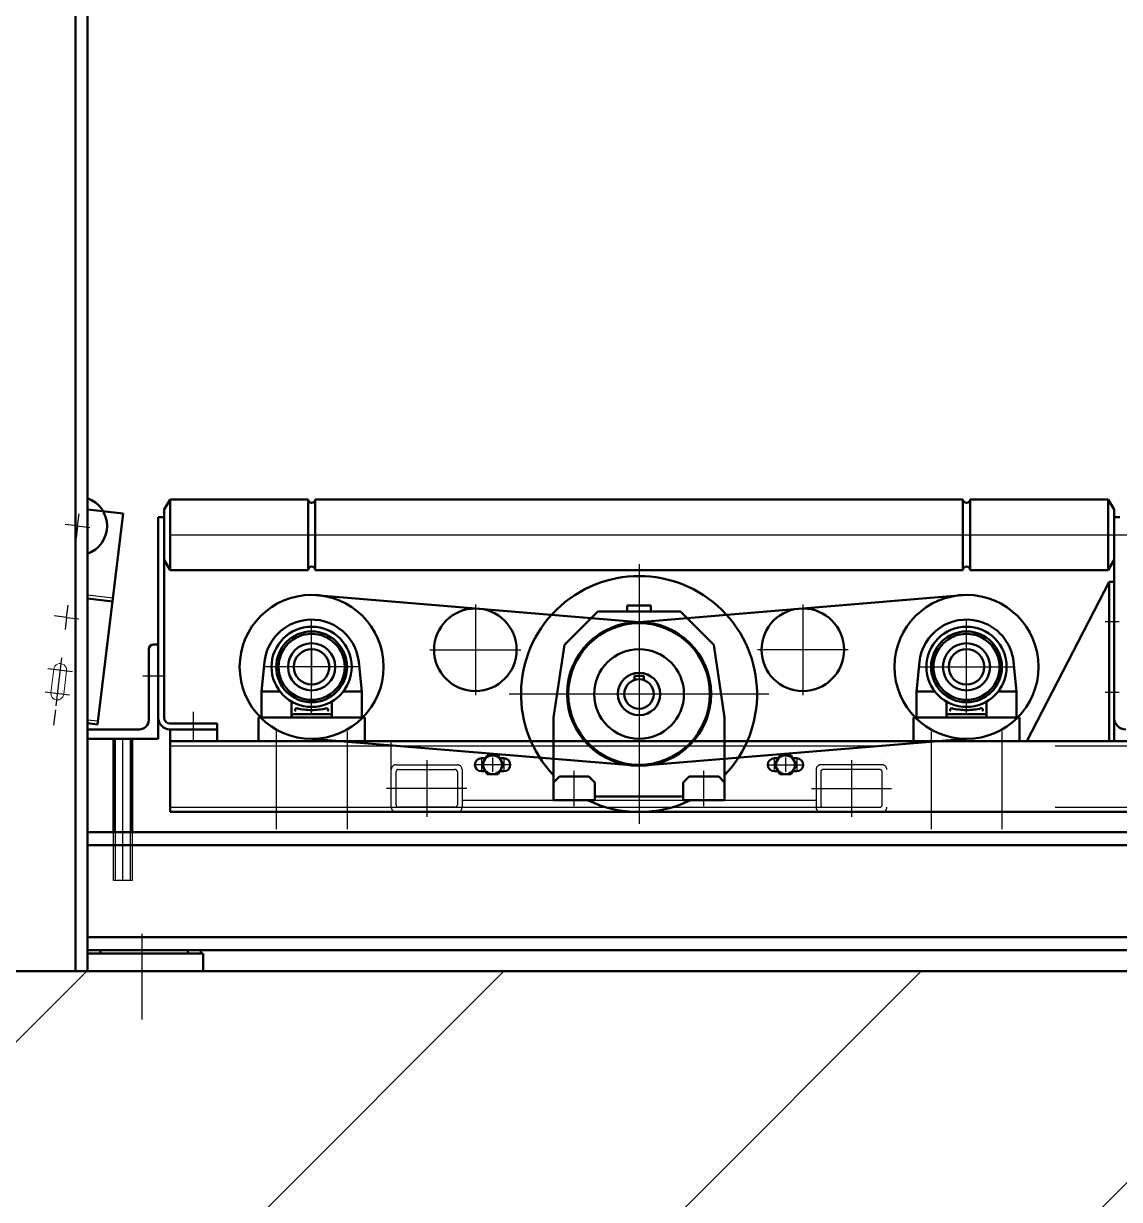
# Model space of a CAD drawing. Header units: millimetres. Extents: x 0 to 118800, y 79635 to 177025.
# Drawn here: x 30269 to 31198, y 99007 to 100003 of the extents above; entities that cross this region are included whole.
import ezdxf

# ---------------------------------------------------------------- set-up
doc = ezdxf.new("R2010")
doc.units = ezdxf.units.MM
doc.header["$LTSCALE"] = 200
for name, pattern in [('AM_DIN_F_W050', [6.25, 4.75, -1.5]), ('AM_DIN_G_W050', [13.75, 9.75, -1.5, 1, -1.5]), ('AM_DIN_G_W050x2', [6.875, 4.75, -0.875, 0.375, -0.875]), ('AM_ISO02W050x2', [3.75, 3, -0.75]), ('AM_ISO08W050x2', [9, 6, -0.75, 1.5, -0.75]), ('AUSGEZOGEN', [0]), ('PUNKT', [0.25, 0, -0.25])]:
    doc.linetypes.add(name, pattern=pattern)
doc.layers.add('1', color=7, linetype='Continuous')
for name, color, linetype, lineweight in [('AM_0', 7, 'Continuous', 50), ('AM_0N', 7, 'Continuous', 50), ('AM_2', 5, 'Continuous', 50), ('AM_3', 6, 'AM_DIN_F_W050', 25), ('AM_7', 4, 'AM_DIN_G_W050', 25), ('AM_8', 1, 'Continuous', 25), ('AM_9', 253, 'Continuous', 0)]:
    doc.layers.add(name, color=color, linetype=linetype, lineweight=lineweight)

# ---------------------------------------------------------------- blocks, each defined once
blk = doc.blocks.new('*U405')
at = {"layer": 'AM_0N'}
for p, q in [((30313.58, 100718.08), (30313.58, 99200.08)), ((30323.58, 99200.08), (30323.58, 100718.08)), ((30223.58, 99200.08), (30323.58, 99200.08))]:
    blk.add_line(p, q, dxfattribs=at)
blk = doc.blocks.new('*U449')
at = {"layer": 'AM_7', "linetype": 'AM_DIN_G_W050x2'}
for p, q in [((30301.71, 99465.81), (30296.79, 99425.11)), ((30290.03, 99456.65), (30310.88, 99454.12)), ((30287.63, 99436.79), (30308.48, 99434.27))]:
    blk.add_line(p, q, dxfattribs=at)
at = {"layer": 'AM_9'}
for p, q in [((30294.99, 99456.05), (30292.59, 99436.19)), ((30305.91, 99454.73), (30303.51, 99434.87))]:
    blk.add_line(p, q, dxfattribs=at)
for centre, start, end in [((30300.45, 99455.39), 353.10381, 173.10381), ((30298.05, 99435.53), 173.10381, 353.10381)]:
    blk.add_arc(centre, 5.5, start, end, dxfattribs=at)
blk = doc.blocks.new('*U450')
at = {"layer": 'AM_7', "linetype": 'AM_DIN_G_W050x2'}
for p, q in [((30301.71, 99465.81), (30296.79, 99425.11)), ((30290.03, 99456.65), (30310.88, 99454.12)), ((30287.63, 99436.79), (30308.48, 99434.27))]:
    blk.add_line(p, q, dxfattribs=at)
at = {"layer": 'AM_9'}
for p, q in [((30294.99, 99456.05), (30292.59, 99436.19)), ((30305.91, 99454.73), (30303.51, 99434.87))]:
    blk.add_line(p, q, dxfattribs=at)
for centre, start, end in [((30300.45, 99455.39), 353.10381, 173.10381), ((30298.05, 99435.53), 173.10381, 353.10381)]:
    blk.add_arc(centre, 5.5, start, end, dxfattribs=at)
blk = doc.blocks.new('*U494')
at = {"layer": 'AM_7', "linetype": 'AM_DIN_G_W050x2'}
for p, q in [((30301.71, 99465.81), (30296.79, 99425.11)), ((30290.03, 99456.65), (30310.88, 99454.12)), ((30287.63, 99436.79), (30308.48, 99434.27))]:
    blk.add_line(p, q, dxfattribs=at)
at = {"layer": 'AM_9'}
for p, q in [((30294.99, 99456.05), (30292.59, 99436.19)), ((30305.91, 99454.73), (30303.51, 99434.87))]:
    blk.add_line(p, q, dxfattribs=at)
for centre, start, end in [((30300.45, 99455.39), 353.10381, 173.10381), ((30298.05, 99435.53), 173.10381, 353.10381)]:
    blk.add_arc(centre, 5.5, start, end, dxfattribs=at)
blk = doc.blocks.new('*U495')
at = {"layer": 'AM_7', "linetype": 'AM_DIN_G_W050x2'}
for p, q in [((30301.71, 99465.81), (30296.79, 99425.11)), ((30290.03, 99456.65), (30310.88, 99454.12)), ((30287.63, 99436.79), (30308.48, 99434.27))]:
    blk.add_line(p, q, dxfattribs=at)
at = {"layer": 'AM_9'}
for p, q in [((30294.99, 99456.05), (30292.59, 99436.19)), ((30305.91, 99454.73), (30303.51, 99434.87))]:
    blk.add_line(p, q, dxfattribs=at)
for centre, start, end in [((30300.45, 99455.39), 353.10381, 173.10381), ((30298.05, 99435.53), 173.10381, 353.10381)]:
    blk.add_arc(centre, 5.5, start, end, dxfattribs=at)

msp = doc.modelspace()

# ---------------------------------------------------------------- hatches: boundary and pattern name
at = {"layer": 'AM_8'}
h = msp.add_hatch(dxfattribs=at)
h.set_pattern_fill('_USER', color=256, scale=250, angle=45, style=0, pattern_type=0)
h.set_pattern_definition([(45, (0, 79837.26), (-176.7767, 176.7767), [])])
edge = h.paths.add_edge_path()
edge.add_spline(control_points=[(5280.51, 97708.08), (6681.37, 96408.37), (9074.86, 94187.71), (13410.27, 97592.44), (18237.59, 94522.19), (23861.09, 98042.01), (30042.8, 96435.6), (35957.27, 97232.98), (39203.78, 98589.28), (40665.83, 99200.08)], knot_values=[0, 0, 0, 0, 4926.854057, 8417.958194, 13827.166868, 19205.216319, 26312.624204, 32099.848974, 36841.472167, 36841.472167, 36841.472167, 36841.472167], degree=3, periodic=0)
edge.add_line((40665.83, 99200.08), (20849.83, 99200.08))
edge.add_line((20849.83, 99200.08), (20849.83, 98300.08))
edge.add_line((20849.83, 98300.08), (16049.83, 98300.08))
edge.add_line((16049.83, 98300.08), (16049.83, 97708.08))
edge.add_line((16049.83, 97708.08), (5280.51, 97708.08))

# ---------------------------------------------------------------- linework, layer by layer
at = {"layer": '1', "color": 5, "linetype": 'PUNKT'}
msp.add_line((31001.08, 99335.08), (31001.08, 99395.08), dxfattribs=at)
msp.add_line((31001.08, 99335.08), (31001.08, 99395.08), dxfattribs=at)
at = {"layer": '1', "color": 7, "linetype": 'AUSGEZOGEN'}
for p, q in [((30637.08, 99335.08), (30585.08, 99335.08)), ((30637.08, 99335.08), (30585.08, 99335.08)), ((30641.08, 99335.08), (30941.08, 99335.08)), ((30641.08, 99335.08), (30941.08, 99335.08)), ((30945.08, 99335.08), (30997.08, 99335.08)), ((30945.08, 99335.08), (30997.08, 99335.08))]:
    msp.add_line(p, q, dxfattribs=at)
at = {"layer": '1', "color": 5, "linetype": 'PUNKT'}
for centre in [(30666.97, 99375.08), (30666.97, 99375.08), (30915.19, 99375.08), (30915.19, 99375.08)]:
    msp.add_circle(centre, 5.5, dxfattribs=at)
at = {"layer": 'AM_0'}
for p, q in [((30353.76, 99587.94), (30323.58, 99591.59)), ((30393.58, 99600.08), (30388.58, 99591.41)), ((30393.58, 99600.08), (30388.58, 99591.41)), ((30388.58, 99548.74), (30388.58, 99591.42)), ((30388.58, 99548.74), (30388.58, 99591.42)), ((30393.58, 99540.08), (30393.58, 99600.08)), ((30393.58, 99600.08), (30510.58, 99600.08)), ((30393.58, 99540.08), (30393.58, 99600.08)), ((30393.58, 99600.08), (30510.58, 99600.08)), ((30510.58, 99600.08), (30510.58, 99540.08)), ((30510.58, 99600.08), (30510.58, 99540.08)), ((30516.58, 99600.08), (30516.58, 99540.08)), ((30516.58, 99600.08), (31065.58, 99600.08)), ((30516.58, 99600.08), (30516.58, 99540.08)), ((30516.58, 99600.08), (31065.58, 99600.08)), ((31065.58, 99600.08), (31065.58, 99540.08)), ((31065.58, 99600.08), (31065.58, 99540.08)), ((31071.58, 99600.08), (31071.58, 99540.08)), ((31071.58, 99600.08), (31188.58, 99600.08)), ((31071.58, 99600.08), (31071.58, 99540.08)), ((31071.58, 99600.08), (31188.58, 99600.08)), ((31188.58, 99600.08), (31188.58, 99540.08)), ((31188.58, 99600.08), (31193.58, 99591.41)), ((31188.58, 99600.08), (31188.58, 99540.08)), ((31188.58, 99600.08), (31193.58, 99591.41)), ((31193.58, 99548.74), (31193.58, 99591.42)), ((31193.58, 99548.74), (31193.58, 99591.42)), ((30353.76, 99587.94), (30332.14, 99409.25)), ((30353.76, 99587.94), (30332.14, 99409.25)), ((30388.58, 99585.08), (30383.58, 99585.08)), ((30383.58, 99415.08), (30383.58, 99585.08)), ((30388.58, 99585.08), (30383.58, 99585.08)), ((30383.58, 99415.08), (30383.58, 99585.08)), ((30388.58, 99415.08), (30388.58, 99585.08)), ((30388.58, 99415.08), (30388.58, 99585.08)), ((31198.58, 99585.08), (31193.58, 99585.08)), ((31193.58, 99415.08), (31193.58, 99585.08)), ((31198.58, 99585.08), (31193.58, 99585.08)), ((31193.58, 99415.08), (31193.58, 99585.08)), ((30393.58, 99540.08), (30388.58, 99548.74)), ((30393.58, 99540.08), (30388.58, 99548.74)), ((31188.58, 99540.08), (31193.58, 99548.74)), ((31188.58, 99540.08), (31193.58, 99548.74)), ((30393.58, 99540.08), (30510.58, 99540.08)), ((30393.58, 99540.08), (30510.58, 99540.08)), ((30516.58, 99540.08), (31065.58, 99540.08)), ((30516.58, 99540.08), (31065.58, 99540.08)), ((31071.58, 99540.08), (31188.58, 99540.08)), ((31071.58, 99540.08), (31188.58, 99540.08)), ((31119.58, 99395.08), (31189.58, 99530.08)), ((31119.58, 99395.08), (31189.58, 99530.08)), ((31189.58, 99395.08), (31189.58, 99530.08)), ((31193.58, 99530.08), (31189.58, 99530.08)), ((31189.58, 99395.08), (31189.58, 99530.08)), ((31193.58, 99530.08), (31189.58, 99530.08)), ((31193.58, 99395.08), (31193.58, 99530.08)), ((31193.58, 99395.08), (31193.58, 99530.08)), ((30323.58, 99516.05), (30344.75, 99513.49)), ((30323.58, 99516.05), (30344.75, 99513.49)), ((30756.08, 99505.08), (30727.79, 99476.79)), ((30756.08, 99505.08), (30727.79, 99476.79)), ((30756.08, 99505.08), (30826.08, 99505.08)), ((30756.08, 99505.08), (30826.08, 99505.08)), ((30801.08, 99510.08), (30781.08, 99510.08)), ((30781.08, 99510.08), (30781.08, 99505.08)), ((30801.08, 99510.08), (30781.08, 99510.08)), ((30781.08, 99510.08), (30781.08, 99505.08)), ((30801.08, 99510.08), (30801.08, 99505.08)), ((30801.08, 99510.08), (30801.08, 99505.08)), ((30826.08, 99505.08), (30854.36, 99476.79)), ((30826.08, 99505.08), (30854.36, 99476.79)), ((30375.58, 99413.08), (30375.58, 99473.08)), ((30375.58, 99413.08), (30375.58, 99473.08)), ((30379.58, 99477.08), (30383.58, 99477.08)), ((30379.58, 99477.08), (30383.58, 99477.08)), ((30383.58, 99477.08), (30383.58, 99397.08)), ((30383.58, 99477.08), (30383.58, 99397.08)), ((30727.79, 99476.79), (30718.58, 99415.08)), ((30727.79, 99476.79), (30718.58, 99415.08)), ((30854.36, 99476.79), (30863.58, 99415.08)), ((30854.36, 99476.79), (30863.58, 99415.08)), ((30471.08, 99437.18), (30473.7, 99462.24)), ((30471.08, 99437.18), (30473.7, 99462.24)), ((30556.08, 99437.18), (30553.46, 99462.24)), ((30556.08, 99437.18), (30553.46, 99462.24)), ((31026.08, 99437.18), (31028.7, 99462.24)), ((31026.08, 99437.18), (31028.7, 99462.24)), ((31111.08, 99437.18), (31108.46, 99462.24)), ((31111.08, 99437.18), (31108.46, 99462.24)), ((30795.08, 99450.58), (30787.08, 99450.58)), ((30787.08, 99450.58), (30787.08, 99446.92)), ((30795.08, 99450.58), (30787.08, 99450.58)), ((30787.08, 99450.58), (30787.08, 99446.92)), ((30795.08, 99446.92), (30795.08, 99450.58)), ((30795.08, 99446.92), (30795.08, 99450.58)), ((30486.76, 99437.18), (30471.08, 99437.18)), ((30471.08, 99415.18), (30471.08, 99437.18)), ((30486.76, 99437.18), (30471.08, 99437.18)), ((30471.08, 99415.18), (30471.08, 99437.18)), ((30556.08, 99437.18), (30540.4, 99437.18)), ((30556.08, 99437.18), (30540.4, 99437.18)), ((30556.08, 99415.18), (30556.08, 99437.18)), ((30556.08, 99415.18), (30556.08, 99437.18)), ((31026.08, 99437.18), (31041.76, 99437.18)), ((31026.08, 99415.18), (31026.08, 99437.18)), ((31026.08, 99437.18), (31041.76, 99437.18)), ((31026.08, 99415.18), (31026.08, 99437.18)), ((31095.4, 99437.18), (31111.08, 99437.18)), ((31095.4, 99437.18), (31111.08, 99437.18)), ((31111.08, 99415.18), (31111.08, 99437.18)), ((31111.08, 99415.18), (31111.08, 99437.18)), ((30496.58, 99415.18), (30496.58, 99428.63)), ((30496.58, 99415.18), (30496.58, 99428.63)), ((30530.58, 99415.18), (30530.58, 99428.63)), ((30530.58, 99415.18), (30530.58, 99428.63)), ((31051.58, 99415.18), (31051.58, 99428.63)), ((31051.58, 99415.18), (31051.58, 99428.63)), ((31085.58, 99415.18), (31085.58, 99428.63)), ((31085.58, 99415.18), (31085.58, 99428.63)), ((30468.58, 99415.18), (30468.58, 99395.08)), ((30558.58, 99415.18), (30468.58, 99415.18)), ((30468.58, 99415.18), (30468.58, 99395.08)), ((30558.58, 99415.18), (30468.58, 99415.18)), ((30496.58, 99415.18), (30471.08, 99415.18)), ((30496.58, 99415.18), (30471.08, 99415.18)), ((30528.58, 99418.08), (30498.58, 99418.08)), ((30528.58, 99418.08), (30498.58, 99418.08)), ((30556.08, 99415.18), (30530.58, 99415.18)), ((30556.08, 99415.18), (30530.58, 99415.18)), ((30558.58, 99395.08), (30558.58, 99415.18)), ((30558.58, 99395.08), (30558.58, 99415.18)), ((30718.58, 99366.2), (30718.58, 99415.08)), ((30718.58, 99366.2), (30718.58, 99415.08)), ((30863.58, 99345.08), (30863.58, 99415.08)), ((30863.58, 99345.08), (30863.58, 99415.08)), ((31023.58, 99415.18), (31113.58, 99415.18)), ((31023.58, 99395.08), (31023.58, 99415.18)), ((31023.58, 99415.18), (31113.58, 99415.18)), ((31023.58, 99395.08), (31023.58, 99415.18)), ((31026.08, 99415.18), (31051.58, 99415.18)), ((31026.08, 99415.18), (31051.58, 99415.18)), ((31053.58, 99418.08), (31083.58, 99418.08)), ((31053.58, 99418.08), (31083.58, 99418.08)), ((31085.58, 99415.18), (31111.08, 99415.18)), ((31085.58, 99415.18), (31111.08, 99415.18)), ((31113.58, 99415.18), (31113.58, 99395.08)), ((31113.58, 99415.18), (31113.58, 99395.08)), ((30323.58, 99410.28), (30332.14, 99409.25)), ((30323.58, 99410.28), (30332.14, 99409.25)), ((30323.58, 99405.08), (30367.58, 99405.08)), ((30323.58, 99405.08), (30367.58, 99405.08)), ((30433.58, 99410.08), (30393.58, 99410.08)), ((30433.58, 99410.08), (30393.58, 99410.08)), ((30393.58, 99405.08), (30393.58, 99395.08)), ((30393.58, 99405.08), (30433.58, 99405.08)), ((30433.58, 99405.08), (30393.58, 99405.08)), ((30433.58, 99405.08), (30393.58, 99405.08)), ((30393.58, 99405.08), (30393.58, 99395.08)), ((30393.58, 99405.08), (30433.58, 99405.08)), ((30433.58, 99405.08), (30393.58, 99405.08)), ((30433.58, 99405.08), (30393.58, 99405.08)), ((30433.58, 99405.08), (30433.58, 99410.08)), ((30433.58, 99405.08), (30433.58, 99410.08)), ((30433.58, 99395.08), (30433.58, 99405.08)), ((30433.58, 99395.08), (30433.58, 99405.08)), ((30383.58, 99397.08), (30323.58, 99397.08)), ((30383.58, 99397.08), (30323.58, 99397.08)), ((30345.58, 99318.08), (30345.58, 99397.08)), ((30345.58, 99318.08), (30345.58, 99397.08)), ((30361.58, 99397.08), (30361.58, 99318.08)), ((30361.58, 99397.08), (30361.58, 99318.08)), ((30393.58, 99395.08), (30393.58, 99335.08)), ((30393.58, 99395.08), (31119.58, 99395.08)), ((30393.58, 99395.08), (30433.58, 99395.08)), ((30393.58, 99395.08), (30393.58, 99335.08)), ((30393.58, 99395.08), (31119.58, 99395.08)), ((30393.58, 99395.08), (30433.58, 99395.08)), ((31119.58, 99395.08), (31193.58, 99395.08)), ((31119.58, 99395.08), (31193.58, 99395.08)), ((31189.58, 99395.08), (31998.58, 99395.08)), ((31189.58, 99395.08), (31998.58, 99395.08)), ((30657.73, 99375.08), (30662.35, 99383.08)), ((30657.73, 99375.08), (30662.35, 99383.08)), ((30662.35, 99383.08), (30671.59, 99383.08)), ((30662.35, 99383.08), (30671.59, 99383.08)), ((30671.59, 99383.08), (30676.21, 99375.08)), ((30671.59, 99383.08), (30676.21, 99375.08)), ((30905.95, 99375.08), (30910.57, 99383.08)), ((30905.95, 99375.08), (30910.57, 99383.08)), ((30910.57, 99383.08), (30919.81, 99383.08)), ((30910.57, 99383.08), (30919.81, 99383.08)), ((30919.81, 99383.08), (30924.42, 99375.08)), ((30919.81, 99383.08), (30924.42, 99375.08)), ((30660.91, 99380.58), (30657.47, 99380.58)), ((30660.91, 99380.58), (30657.47, 99380.58)), ((30662.35, 99367.08), (30657.73, 99375.08)), ((30662.35, 99367.08), (30657.73, 99375.08)), ((30676.21, 99375.08), (30671.59, 99367.08)), ((30676.21, 99375.08), (30671.59, 99367.08)), ((30676.47, 99380.58), (30673.03, 99380.58)), ((30676.47, 99380.58), (30673.03, 99380.58)), ((30905.69, 99380.58), (30909.12, 99380.58)), ((30905.69, 99380.58), (30909.12, 99380.58)), ((30910.57, 99367.08), (30905.95, 99375.08)), ((30910.57, 99367.08), (30905.95, 99375.08)), ((30924.42, 99375.08), (30919.81, 99367.08)), ((30924.42, 99375.08), (30919.81, 99367.08)), ((30921.25, 99380.58), (30924.69, 99380.58)), ((30921.25, 99380.58), (30924.69, 99380.58)), ((30657.47, 99369.58), (30660.91, 99369.58)), ((30657.47, 99369.58), (30660.91, 99369.58)), ((30671.59, 99367.08), (30662.35, 99367.08)), ((30671.59, 99367.08), (30662.35, 99367.08)), ((30673.03, 99369.58), (30676.47, 99369.58)), ((30673.03, 99369.58), (30676.47, 99369.58)), ((30718.58, 99345.08), (30718.58, 99366.2)), ((30718.58, 99345.08), (30718.58, 99366.2)), ((30723.58, 99365.08), (30718.58, 99360.08)), ((30723.58, 99365.08), (30718.58, 99360.08)), ((30723.58, 99365.08), (30748.58, 99365.08)), ((30723.58, 99365.08), (30748.58, 99365.08)), ((30753.58, 99360.08), (30748.58, 99365.08)), ((30753.58, 99360.08), (30748.58, 99365.08)), ((30833.58, 99365.08), (30828.58, 99360.08)), ((30833.58, 99365.08), (30828.58, 99360.08)), ((30833.58, 99365.08), (30858.58, 99365.08)), ((30833.58, 99365.08), (30858.58, 99365.08)), ((30858.58, 99365.08), (30863.58, 99360.08)), ((30858.58, 99365.08), (30863.58, 99360.08)), ((30909.12, 99369.58), (30905.69, 99369.58)), ((30909.12, 99369.58), (30905.69, 99369.58)), ((30919.81, 99367.08), (30910.57, 99367.08)), ((30919.81, 99367.08), (30910.57, 99367.08)), ((30924.69, 99369.58), (30921.25, 99369.58)), ((30924.69, 99369.58), (30921.25, 99369.58)), ((30753.58, 99345.08), (30753.58, 99360.08)), ((30753.58, 99345.08), (30753.58, 99360.08)), ((30828.58, 99345.08), (30828.58, 99360.08)), ((30828.58, 99345.08), (30828.58, 99360.08)), ((30718.58, 99345.08), (30747.49, 99345.08)), ((30718.58, 99345.08), (30747.49, 99345.08)), ((30747.49, 99345.08), (30753.58, 99345.08)), ((30747.49, 99345.08), (30753.58, 99345.08)), ((30828.58, 99348.08), (30753.58, 99348.08)), ((30828.58, 99348.08), (30753.58, 99348.08)), ((30863.58, 99345.08), (30828.58, 99345.08)), ((30863.58, 99345.08), (30828.58, 99345.08)), ((30393.58, 99335.08), (31998.58, 99335.08)), ((30393.58, 99335.08), (31998.58, 99335.08)), ((30323.58, 99318.08), (31972.58, 99318.08)), ((30323.58, 99318.08), (31972.58, 99318.08)), ((30323.58, 99307.08), (32068.58, 99307.08)), ((30323.58, 99307.08), (32068.58, 99307.08)), ((30323.58, 99229.08), (32068.58, 99229.08)), ((30323.58, 99229.08), (32068.58, 99229.08)), ((30323.58, 99218.08), (32068.58, 99218.08)), ((30323.58, 99218.08), (32068.58, 99218.08)), ((30421.58, 99215.08), (30323.58, 99215.08)), ((30421.58, 99215.08), (30323.58, 99215.08)), ((30334.58, 99215.08), (30334.58, 99218.08)), ((30334.58, 99215.08), (30334.58, 99218.08)), ((30408.58, 99215.08), (30408.58, 99218.08)), ((30408.58, 99215.08), (30408.58, 99218.08)), ((30419.58, 99215.08), (30419.58, 99218.08)), ((30419.58, 99215.08), (30419.58, 99218.08)), ((30421.58, 99200.08), (30421.58, 99215.08)), ((30421.58, 99200.08), (30421.58, 99215.08)), ((16549.83, 99200.08), (40665.83, 99200.08)), ((16549.83, 99200.08), (40665.83, 99200.08)), ((16549.83, 99200.08), (40665.83, 99200.08)), ((16549.83, 99200.08), (40665.83, 99200.08)), ((30323.58, 99200.08), (30421.58, 99200.08)), ((30323.58, 99200.08), (30421.58, 99200.08)), ((30323.58, 99200.08), (40665.83, 99200.08)), ((30323.58, 99200.08), (40665.83, 99200.08)), ((30323.58, 99200.08), (40665.83, 99200.08)), ((30323.58, 99200.08), (40665.83, 99200.08))]:
    msp.add_line(p, q, dxfattribs=at)
for centre, radius in [((30513.58, 99458.08), 34), ((30513.58, 99458.08), 34), ((30513.58, 99458.08), 34), ((30513.58, 99458.08), 34), ((30791.08, 99435.08), 61), ((30791.08, 99435.08), 61), ((30791.08, 99435.08), 60), ((30791.08, 99435.08), 60), ((31068.58, 99458.08), 34), ((31068.58, 99458.08), 34), ((30513.58, 99458.08), 30), ((30513.58, 99458.08), 30), ((30513.58, 99458.08), 28), ((30513.58, 99458.08), 28), ((31068.58, 99458.08), 30), ((31068.58, 99458.08), 30), ((31068.58, 99458.08), 28), ((31068.58, 99458.08), 28), ((30513.58, 99458.08), 20), ((30513.58, 99458.08), 20), ((30513.58, 99458.08), 15), ((30513.58, 99458.08), 15), ((30513.58, 99458.08), 15), ((30513.58, 99458.08), 15), ((31068.58, 99458.08), 20), ((31068.58, 99458.08), 20), ((31068.58, 99458.08), 15), ((31068.58, 99458.08), 15), ((30791.08, 99435.08), 18), ((30791.08, 99435.08), 18), ((30791.08, 99435.08), 12.5), ((30791.08, 99435.08), 12.5), ((30666.97, 99375.08), 8), ((30666.97, 99375.08), 8), ((30915.19, 99375.08), 8), ((30915.19, 99375.08), 8)]:
    msp.add_circle(centre, radius, dxfattribs=at)
for centre, radius, start, end in [((30315.22, 99577.5), 25, 0, 70.47342), ((30315.22, 99577.5), 25, 0, 70.47342), ((30513.58, 99600.08), 3, 180, 0), ((30513.58, 99600.08), 3, 180, 0), ((31068.58, 99600.08), 3, 180, 0), ((31068.58, 99600.08), 3, 180, 0), ((30315.22, 99577.5), 25, 289.52658, 0), ((30315.22, 99577.5), 25, 289.52658, 0), ((30513.58, 99540.08), 3, 0, 180), ((30513.58, 99540.08), 3, 0, 180), ((31068.58, 99540.08), 3, 0, 180), ((31068.58, 99540.08), 3, 0, 180), ((30791.08, 99435.08), 100, 316.46887, 223.53113), ((30791.08, 99435.08), 100, 316.46887, 223.53113), ((30513.58, 99458.08), 40.1, 104.46856, 174.03957), ((30513.58, 99458.08), 40.1, 104.46856, 174.03957), ((30513.58, 99458.08), 40.1, 5.96028, 104.46856), ((30513.58, 99458.08), 40.1, 5.96028, 104.46856), ((31068.58, 99458.08), 40.1, 75.53146, 174.03973), ((31068.58, 99458.08), 40.1, 75.53146, 174.03973), ((31068.58, 99458.08), 40.1, 5.96045, 75.53146), ((31068.58, 99458.08), 40.1, 5.96045, 75.53146), ((30379.58, 99473.08), 4, 90.00001, 180), ((30379.58, 99473.08), 4, 90.00001, 180), ((30500.98, 99421.65), 1.36, 83.0233, 235.1304), ((30500.98, 99421.65), 1.36, 83.0233, 235.1304), ((30513.88, 99475.73), 54.25, 256.42221, 269.68594), ((30513.88, 99475.73), 54.25, 256.42221, 269.68594), ((30513.28, 99475.73), 54.25, 270.31406, 283.57779), ((30513.28, 99475.73), 54.25, 270.31406, 283.57779), ((30526.18, 99421.65), 1.36, 304.8696, 96.97668), ((30526.18, 99421.65), 1.36, 304.8696, 96.97668), ((31055.98, 99421.65), 1.36, 83.02332, 235.13043), ((31055.98, 99421.65), 1.36, 83.02332, 235.13043), ((31068.88, 99475.73), 54.25, 256.42221, 269.68594), ((31068.88, 99475.73), 54.25, 256.42221, 269.68594), ((31068.28, 99475.73), 54.25, 270.31406, 283.57779), ((31068.28, 99475.73), 54.25, 270.31406, 283.57779), ((31081.18, 99421.65), 1.36, 304.8696, 96.97672), ((31081.18, 99421.65), 1.36, 304.8696, 96.97672), ((30367.58, 99413.08), 8, 270, 0), ((30367.58, 99413.08), 8, 270, 0), ((30393.58, 99415.08), 10, 180, 270), ((30393.58, 99415.08), 10, 180, 270), ((30393.58, 99415.08), 5, 180, 270), ((30393.58, 99415.08), 5, 180, 270), ((30498.58, 99416.08), 2, 90.00001, 180), ((30498.58, 99416.08), 2, 90.00001, 180), ((30528.58, 99416.08), 2, 0, 90.00001), ((30528.58, 99416.08), 2, 0, 90.00001), ((31053.58, 99416.08), 2, 90.00001, 180), ((31053.58, 99416.08), 2, 90.00001, 180), ((31083.58, 99416.08), 2, 0, 90.00001), ((31083.58, 99416.08), 2, 0, 90.00001), ((31203.58, 99415.08), 10, 180, 270), ((31203.58, 99415.08), 10, 180, 270), ((30657.47, 99375.08), 5.5, 90.00001, 270.00001), ((30657.47, 99375.08), 5.5, 90.00001, 270.00001), ((30676.47, 99375.08), 5.5, 270, 90), ((30676.47, 99375.08), 5.5, 270, 90), ((30905.69, 99375.08), 5.5, 89.99999, 269.99999), ((30905.69, 99375.08), 5.5, 89.99999, 269.99999), ((30924.69, 99375.08), 5.5, 270, 90), ((30924.69, 99375.08), 5.5, 270, 90), ((30791.08, 99435.08), 100, 244.15872, 295.84131), ((30791.08, 99435.08), 100, 244.15872, 295.84131)]:
    msp.add_arc(centre, radius, start, end, dxfattribs=at)
msp.add_spline([(5280.51, 97708.08), (9567.33, 95279.69), (12842.47, 96488.49), (18183.48, 95632.26), (23373.33, 97042.53), (30477.89, 96841.06), (36221.99, 97546.2), (40665.83, 99200.08)], degree=3, dxfattribs=at)
at = {"layer": 'AM_2'}
for p, q in [((30791.08, 99496.08), (30513.58, 99519.08)), ((30791.08, 99496.08), (30513.58, 99519.08)), ((30791.08, 99496.08), (31068.58, 99519.08)), ((30791.08, 99496.08), (31068.58, 99519.08)), ((30791.08, 99374.08), (30513.58, 99397.08)), ((30791.08, 99374.08), (30513.58, 99397.08)), ((30791.08, 99374.08), (31068.58, 99397.08)), ((30791.08, 99374.08), (31068.58, 99397.08))]:
    msp.add_line(p, q, dxfattribs=at)
for centre, radius in [((30513.58, 99458.08), 61), ((30513.58, 99458.08), 61), ((31068.58, 99458.08), 61), ((31068.58, 99458.08), 61), ((30652.33, 99472.58), 35), ((30652.33, 99472.58), 35), ((30929.83, 99472.58), 35), ((30929.83, 99472.58), 35), ((30791.08, 99435.08), 38), ((30791.08, 99435.08), 38)]:
    msp.add_circle(centre, radius, dxfattribs=at)
at = {"layer": 'AM_3', "linetype": 'AM_ISO02W050x2'}
for p, q in [((30323.58, 99519.07), (30345.11, 99516.47)), ((30323.58, 99519.07), (30345.11, 99516.47)), ((30323.58, 99413.3), (30332.5, 99412.23)), ((30323.58, 99413.3), (30332.5, 99412.23)), ((30347.33, 99318.08), (30347.33, 99397.08)), ((30347.33, 99318.08), (30347.33, 99397.08)), ((30359.83, 99397.08), (30359.83, 99318.08)), ((30359.83, 99397.08), (30359.83, 99318.08)), ((30581.08, 99339.08), (30581.08, 99395.08)), ((30581.08, 99339.08), (30581.08, 99395.08)), ((30393.58, 99391.08), (31998.58, 99391.08)), ((30393.58, 99391.08), (31998.58, 99391.08)), ((30585.08, 99375.08), (30637.08, 99375.08)), ((30585.08, 99375.08), (30637.08, 99375.08)), ((30997.08, 99375.08), (30945.08, 99375.08)), ((30997.08, 99375.08), (30945.08, 99375.08)), ((30585.08, 99341.08), (30585.08, 99369.08)), ((30585.08, 99341.08), (30585.08, 99369.08)), ((30587.08, 99371.08), (30635.08, 99371.08)), ((30587.08, 99371.08), (30635.08, 99371.08)), ((30637.08, 99369.08), (30637.08, 99341.08)), ((30637.08, 99369.08), (30637.08, 99341.08)), ((30641.08, 99371.08), (30641.08, 99339.08)), ((30641.08, 99371.08), (30641.08, 99339.08)), ((30941.08, 99371.08), (30941.08, 99339.08)), ((30941.08, 99371.08), (30941.08, 99339.08)), ((30945.08, 99369.08), (30945.08, 99341.08)), ((30945.08, 99369.08), (30945.08, 99341.08)), ((30995.08, 99371.08), (30947.08, 99371.08)), ((30995.08, 99371.08), (30947.08, 99371.08)), ((30997.08, 99341.08), (30997.08, 99369.08)), ((30997.08, 99341.08), (30997.08, 99369.08)), ((30641.08, 99345.08), (30941.08, 99345.08)), ((30641.08, 99345.08), (30941.08, 99345.08)), ((30393.58, 99339.08), (31998.58, 99339.08)), ((30393.58, 99339.08), (31998.58, 99339.08)), ((30635.08, 99339.08), (30587.08, 99339.08)), ((30635.08, 99339.08), (30587.08, 99339.08)), ((30947.08, 99339.08), (30995.08, 99339.08)), ((30947.08, 99339.08), (30995.08, 99339.08)), ((30345.58, 99277.08), (30345.58, 99318.08)), ((30345.58, 99277.08), (30345.58, 99318.08)), ((30347.33, 99277.08), (30347.33, 99318.08)), ((30347.33, 99277.08), (30347.33, 99318.08)), ((30359.83, 99318.08), (30359.83, 99277.08)), ((30359.83, 99318.08), (30359.83, 99277.08)), ((30361.58, 99318.08), (30361.58, 99277.08)), ((30361.58, 99318.08), (30361.58, 99277.08)), ((30361.58, 99277.08), (30345.58, 99277.08)), ((30361.58, 99277.08), (30345.58, 99277.08))]:
    msp.add_line(p, q, dxfattribs=at)
for centre, radius, start, end in [((30585.08, 99371.08), 4, 89.99999, 180), ((30585.08, 99371.08), 4, 89.99999, 180), ((30637.08, 99371.08), 4, 0, 90), ((30637.08, 99371.08), 4, 0, 90), ((30945.08, 99371.08), 4, 89.99999, 180), ((30945.08, 99371.08), 4, 89.99999, 180), ((30997.08, 99371.08), 4, 0, 90), ((30997.08, 99371.08), 4, 0, 90), ((30587.08, 99369.08), 2, 89.99999, 180), ((30587.08, 99369.08), 2, 89.99999, 180), ((30635.08, 99369.08), 2, 0, 90), ((30635.08, 99369.08), 2, 0, 90), ((30947.08, 99369.08), 2, 89.99999, 180), ((30947.08, 99369.08), 2, 89.99999, 180), ((30995.08, 99369.08), 2, 0, 90), ((30995.08, 99369.08), 2, 0, 90), ((30585.08, 99339.08), 4, 180, 270), ((30585.08, 99339.08), 4, 180, 270), ((30587.08, 99341.08), 2, 180, 270), ((30587.08, 99341.08), 2, 180, 270), ((30635.08, 99341.08), 2, 270, 0), ((30635.08, 99341.08), 2, 270, 0), ((30637.08, 99339.08), 4, 270, 0), ((30637.08, 99339.08), 4, 270, 0), ((30945.08, 99339.08), 4, 180, 270), ((30945.08, 99339.08), 4, 180, 270), ((30947.08, 99341.08), 2, 180, 270), ((30947.08, 99341.08), 2, 180, 270), ((30995.08, 99341.08), 2, 270, 0), ((30995.08, 99341.08), 2, 270, 0), ((30997.08, 99339.08), 4, 270, 0), ((30997.08, 99339.08), 4, 270, 0)]:
    msp.add_arc(centre, radius, start, end, dxfattribs=at)
at = {"layer": 'AM_7', "linetype": 'AM_ISO08W050x2'}
for p, q in [((30315.22, 99577.5), (30316.48, 99587.92)), ((30315.22, 99577.5), (30316.48, 99587.92)), ((30315.22, 99577.5), (30316.48, 99587.92)), ((30315.22, 99577.5), (30316.48, 99587.92)), ((30315.22, 99577.5), (30304.8, 99578.76)), ((30315.22, 99577.5), (30304.8, 99578.76)), ((30315.22, 99577.5), (30304.8, 99578.76)), ((30315.22, 99577.5), (30304.8, 99578.76)), ((30315.22, 99577.5), (30313.96, 99567.07)), ((30315.22, 99577.5), (30313.96, 99567.07)), ((30315.22, 99577.5), (30313.96, 99567.07)), ((30315.22, 99577.5), (30313.96, 99567.07)), ((30315.22, 99577.5), (30325.65, 99576.24)), ((30315.22, 99577.5), (30325.65, 99576.24)), ((30315.22, 99577.5), (30325.65, 99576.24)), ((30315.22, 99577.5), (30325.65, 99576.24)), ((30393.58, 99570.08), (31998.58, 99570.08)), ((30393.58, 99570.08), (31998.58, 99570.08)), ((30791.08, 99545.08), (30791.08, 99325.08)), ((30791.08, 99545.08), (30791.08, 99325.08)), ((30305.86, 99500.06), (30307.12, 99510.48)), ((30305.86, 99500.06), (30307.12, 99510.48)), ((30305.86, 99500.06), (30307.12, 99510.48)), ((30305.86, 99500.06), (30307.12, 99510.48)), ((30652.33, 99511.08), (30652.33, 99434.08)), ((30652.33, 99511.08), (30652.33, 99434.08)), ((30929.83, 99511.08), (30929.83, 99434.08)), ((30929.83, 99511.08), (30929.83, 99434.08)), ((30305.86, 99500.06), (30295.43, 99501.32)), ((30305.86, 99500.06), (30295.43, 99501.32)), ((30305.86, 99500.06), (30295.43, 99501.32)), ((30305.86, 99500.06), (30295.43, 99501.32)), ((30305.86, 99500.06), (30304.6, 99489.64)), ((30305.86, 99500.06), (30304.6, 99489.64)), ((30305.86, 99500.06), (30304.6, 99489.64)), ((30305.86, 99500.06), (30304.6, 99489.64)), ((30305.86, 99500.06), (30316.28, 99498.8)), ((30305.86, 99500.06), (30316.28, 99498.8)), ((30305.86, 99500.06), (30316.28, 99498.8)), ((30305.86, 99500.06), (30316.28, 99498.8)), ((30513.58, 99418.08), (30513.58, 99498.08)), ((30513.58, 99418.08), (30513.58, 99498.08)), ((31068.58, 99418.08), (31068.58, 99498.08)), ((31068.58, 99418.08), (31068.58, 99498.08)), ((31186.02, 99496.58), (31197.85, 99496.58)), ((31186.02, 99496.58), (31197.85, 99496.58)), ((30513.58, 99474.58), (30513.58, 99441.58)), ((30513.58, 99474.58), (30513.58, 99441.58)), ((30613.83, 99472.58), (30690.83, 99472.58)), ((30613.83, 99472.58), (30690.83, 99472.58)), ((30968.33, 99472.58), (30891.33, 99472.58)), ((30968.33, 99472.58), (30891.33, 99472.58)), ((30553.58, 99458.08), (30473.58, 99458.08)), ((30553.58, 99458.08), (30473.58, 99458.08)), ((30530.08, 99458.08), (30497.08, 99458.08)), ((30530.08, 99458.08), (30497.08, 99458.08)), ((31028.58, 99458.08), (31108.58, 99458.08)), ((31028.58, 99458.08), (31108.58, 99458.08)), ((30388.58, 99450.08), (30370.58, 99450.08)), ((30388.58, 99450.08), (30370.58, 99450.08)), ((30901.08, 99435.08), (30681.08, 99435.08)), ((30901.08, 99435.08), (30681.08, 99435.08)), ((31186.02, 99436.58), (31197.85, 99436.58)), ((31186.02, 99436.58), (31197.85, 99436.58)), ((30296.37, 99421.63), (30294.81, 99408.73)), ((30296.37, 99421.63), (30294.81, 99408.73)), ((30296.37, 99421.63), (30294.81, 99408.73)), ((30296.37, 99421.63), (30294.81, 99408.73)), ((30413.58, 99395.08), (30413.58, 99420.08)), ((30413.58, 99395.08), (30413.58, 99420.08)), ((30483.58, 99403.26), (30483.58, 99320.39)), ((30483.58, 99403.26), (30483.58, 99320.39)), ((30543.58, 99403.26), (30543.58, 99320.39)), ((30543.58, 99403.26), (30543.58, 99320.39)), ((31038.58, 99403.26), (31038.58, 99320.39)), ((31038.58, 99403.26), (31038.58, 99320.39)), ((31098.58, 99403.26), (31098.58, 99320.39)), ((31098.58, 99403.26), (31098.58, 99320.39)), ((30353.58, 99277.08), (30353.58, 99397.08)), ((30353.58, 99277.08), (30353.58, 99397.08)), ((30611.08, 99379.08), (30611.08, 99331.08)), ((30611.08, 99379.08), (30611.08, 99331.08)), ((30611.08, 99379.08), (30611.08, 99331.08)), ((30611.08, 99379.08), (30611.08, 99331.08)), ((30663.52, 99375.08), (30651.42, 99375.08)), ((30663.52, 99375.08), (30651.42, 99375.08)), ((30657.47, 99381.13), (30657.47, 99369.03)), ((30657.47, 99381.13), (30657.47, 99369.03)), ((30673.02, 99375.08), (30660.92, 99375.08)), ((30673.02, 99375.08), (30660.92, 99375.08)), ((30666.97, 99381.13), (30666.97, 99369.03)), ((30666.97, 99381.13), (30666.97, 99369.03)), ((30682.52, 99375.08), (30670.42, 99375.08)), ((30682.52, 99375.08), (30670.42, 99375.08)), ((30676.47, 99381.13), (30676.47, 99369.03)), ((30676.47, 99381.13), (30676.47, 99369.03)), ((30899.64, 99375.08), (30911.74, 99375.08)), ((30899.64, 99375.08), (30911.74, 99375.08)), ((30905.69, 99381.13), (30905.69, 99369.03)), ((30905.69, 99381.13), (30905.69, 99369.03)), ((30909.14, 99375.08), (30921.24, 99375.08)), ((30909.14, 99375.08), (30921.24, 99375.08)), ((30915.19, 99381.13), (30915.19, 99369.03)), ((30915.19, 99381.13), (30915.19, 99369.03)), ((30918.64, 99375.08), (30930.74, 99375.08)), ((30918.64, 99375.08), (30930.74, 99375.08)), ((30924.69, 99381.13), (30924.69, 99369.03)), ((30924.69, 99381.13), (30924.69, 99369.03)), ((30971.08, 99379.08), (30971.08, 99331.08)), ((30971.08, 99379.08), (30971.08, 99331.08)), ((30736.08, 99340.08), (30736.08, 99370.08)), ((30736.08, 99340.08), (30736.08, 99370.08)), ((30846.08, 99340.08), (30846.08, 99370.08)), ((30846.08, 99340.08), (30846.08, 99370.08)), ((30645.08, 99355.08), (30577.08, 99355.08)), ((30645.08, 99355.08), (30577.08, 99355.08)), ((30937.08, 99355.08), (31005.08, 99355.08)), ((30937.08, 99355.08), (31005.08, 99355.08)), ((30369.74, 99231.84), (30369.74, 99159.21)), ((30369.74, 99231.84), (30369.74, 99159.21))]:
    msp.add_line(p, q, dxfattribs=at)

# ---------------------------------------------------------------- block references
at = {"layer": 'AM_0'}
for name in ['*U449', '*U450', '*U494', '*U495']:
    msp.add_blockref(name, (0, 0), dxfattribs=at)
at = {"layer": 'AM_0N'}
msp.add_blockref('*U405', (0, 0), dxfattribs=at)

doc.saveas('drawing.dxf')
